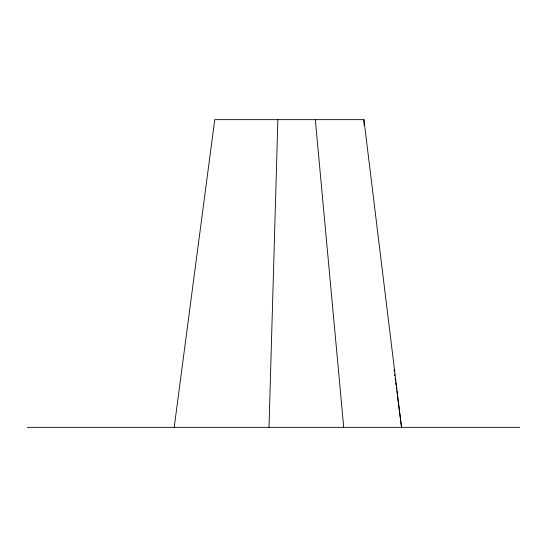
<?xml version="1.0" encoding="UTF-8"?>
<svg xmlns="http://www.w3.org/2000/svg" width="547" height="547" viewBox="0 0 547 547"><rect width="100%" height="100%" fill="white"/><g stroke="black" fill="none" stroke-linecap="round" stroke-linejoin="round"><path stroke-width="0.82" d="M269.008 427.344L277.869 119.656M174.206 427.344L214.752 119.656L363.912 119.656L401.532 427.344L397.354 395.221M27.35 427.344L519.65 427.344M394.059 369.861L394.278 371.557M394.613 374.093L394.831 375.782M395.16 378.319L395.488 380.856M395.707 382.544L396.035 385.081M396.26 386.77L396.589 389.307M396.807 390.996L397.136 393.532M315.318 119.656L343.728 427.344M363.912 119.656L364.186 125.625"/></g></svg>
